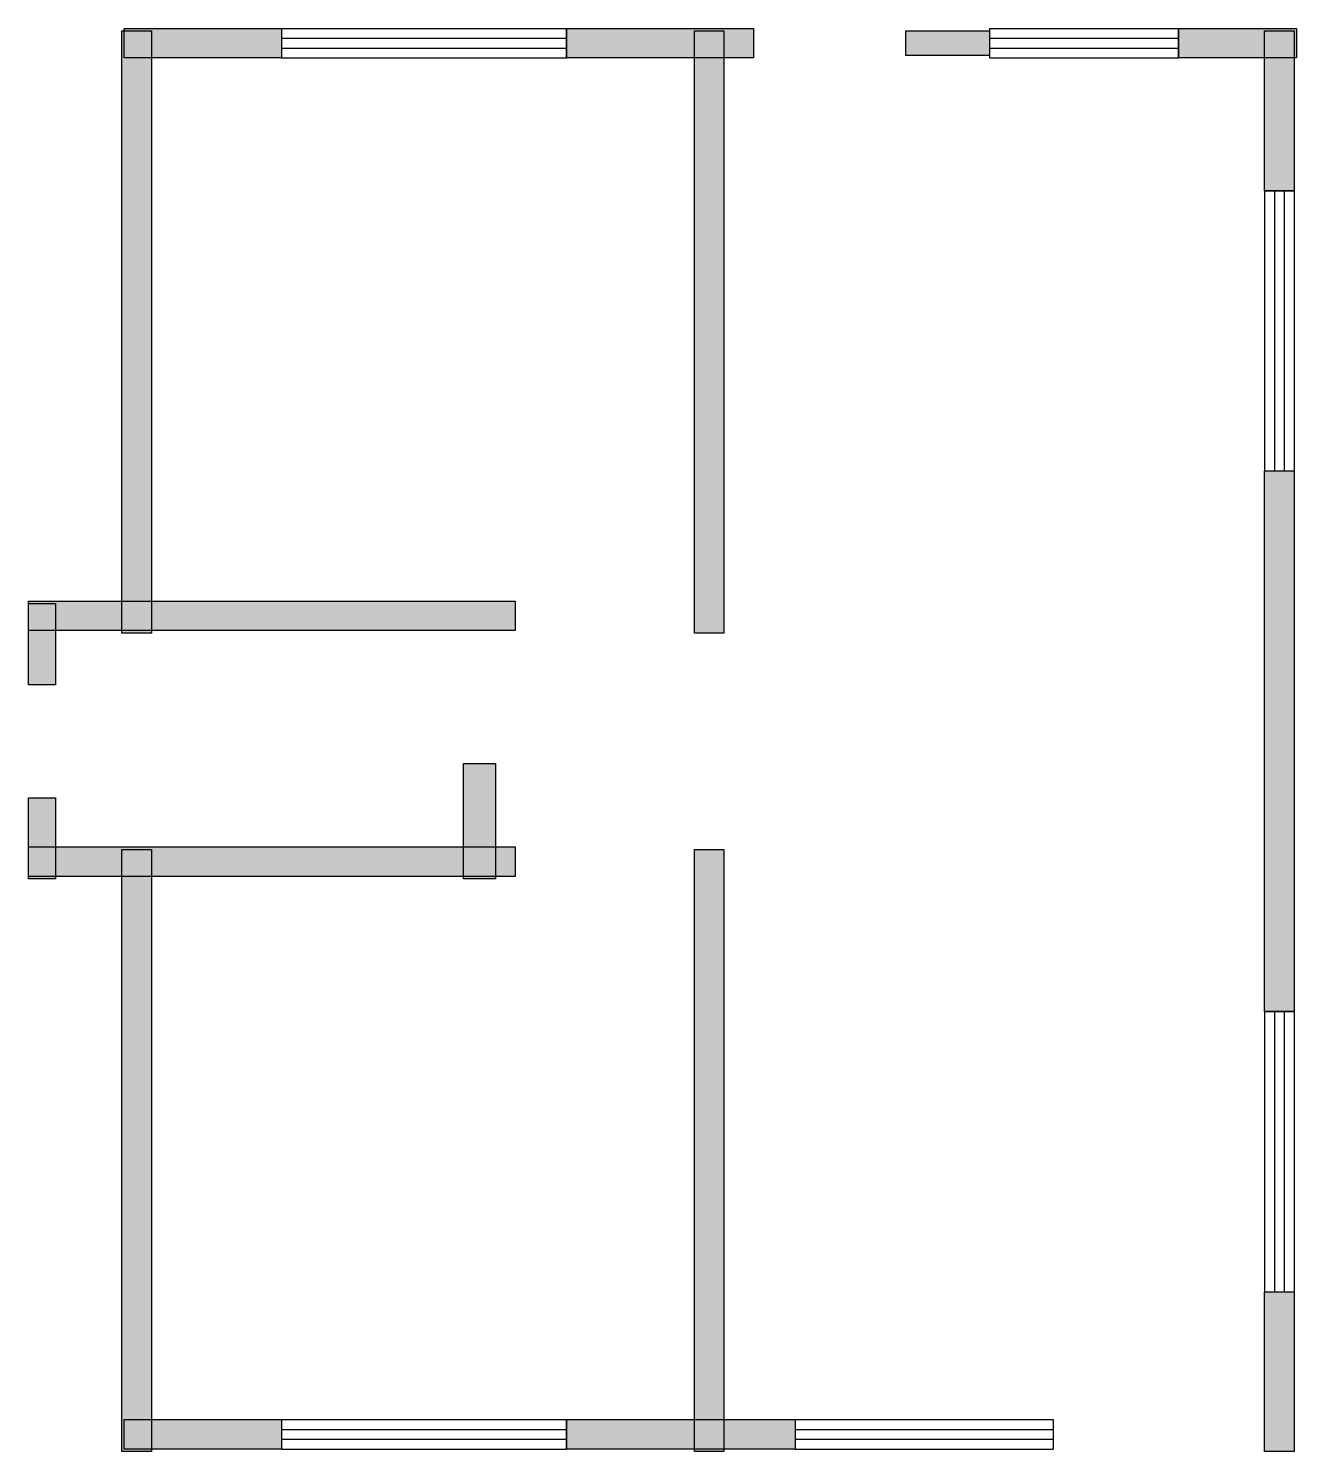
# Model space of a CAD drawing. Header units: centimetres. Extents: x 82 to 728, y 211 to 935.
import ezdxf

# ---------------------------------------------------------------- set-up
doc = ezdxf.new("R2010")
doc.units = ezdxf.units.CM
doc.layers.add('WALL', color=7, linetype='Continuous')
doc.layers.add('WINDOW', color=5, linetype='Continuous')

msp = doc.modelspace()

# ---------------------------------------------------------------- hatches: boundary and pattern name
at = {"layer": 'WALL'}
h = msp.add_hatch(color=256, dxfattribs=at)
h.dxf.hatch_style = 1
h.paths.add_polyline_path([(130, 933.75), (145, 933.75), (145, 627.5), (130, 627.5)])
h = msp.add_hatch(color=256, dxfattribs=at)
h.dxf.hatch_style = 1
h.paths.add_polyline_path([(131.25, 935), (211.25, 935), (211.25, 920), (131.25, 920)])
h = msp.add_hatch(color=256, dxfattribs=at)
h.dxf.hatch_style = 1
h.paths.add_polyline_path([(356.25, 935), (451.25, 935), (451.25, 920), (356.25, 920)])
h = msp.add_hatch(color=256, dxfattribs=at)
h.dxf.hatch_style = 1
h.paths.add_polyline_path([(421.25, 933.75), (436.25, 933.75), (436.25, 627.5), (421.25, 627.5)])
h = msp.add_hatch(color=256, dxfattribs=at)
h.dxf.hatch_style = 1
h.paths.add_polyline_path([(528.75, 933.75), (571.25, 933.75), (571.25, 921.25), (528.75, 921.25)])
h = msp.add_hatch(color=256, dxfattribs=at)
h.dxf.hatch_style = 1
h.paths.add_polyline_path([(667.5, 935), (727.5, 935), (727.5, 920), (667.5, 920)])
h = msp.add_hatch(color=256, dxfattribs=at)
h.dxf.hatch_style = 1
h.paths.add_polyline_path([(711.25, 933.75), (726.25, 933.75), (726.25, 852.5), (711.25, 852.5)])
h = msp.add_hatch(color=256, dxfattribs=at)
h.dxf.hatch_style = 1
h.paths.add_polyline_path([(711.25, 710), (726.25, 710), (726.25, 435), (711.25, 435)])
h = msp.add_hatch(color=256, dxfattribs=at)
h.dxf.hatch_style = 1
h.paths.add_polyline_path([(82.5, 643.75), (330, 643.75), (330, 628.75), (82.5, 628.75)])
h = msp.add_hatch(color=256, dxfattribs=at)
h.dxf.hatch_style = 1
h.paths.add_polyline_path([(82.5, 642.5), (96.25, 642.5), (96.25, 601.25), (82.5, 601.25)])
h = msp.add_hatch(color=256, dxfattribs=at)
h.dxf.hatch_style = 1
h.paths.add_polyline_path([(303.75, 561.25), (320, 561.25), (320, 502.5), (303.75, 502.5)])
h = msp.add_hatch(color=256, dxfattribs=at)
h.dxf.hatch_style = 1
h.paths.add_polyline_path([(82.5, 543.75), (96.25, 543.75), (96.25, 502.5), (82.5, 502.5)])
h = msp.add_hatch(color=256, dxfattribs=at)
h.dxf.hatch_style = 1
h.paths.add_polyline_path([(82.5, 518.75), (330, 518.75), (330, 503.75), (82.5, 503.75)])
h = msp.add_hatch(color=256, dxfattribs=at)
h.dxf.hatch_style = 1
h.paths.add_polyline_path([(130, 517.5), (145, 517.5), (145, 211.25), (130, 211.25)])
h = msp.add_hatch(color=256, dxfattribs=at)
h.dxf.hatch_style = 1
h.paths.add_polyline_path([(421.25, 517.5), (436.25, 517.5), (436.25, 211.25), (421.25, 211.25)])
h = msp.add_hatch(color=256, dxfattribs=at)
h.dxf.hatch_style = 1
h.paths.add_polyline_path([(711.25, 292.5), (726.25, 292.5), (726.25, 211.25), (711.25, 211.25)])
h = msp.add_hatch(color=256, dxfattribs=at)
h.dxf.hatch_style = 1
h.paths.add_polyline_path([(131.25, 227.5), (211.25, 227.5), (211.25, 212.5), (131.25, 212.5)])
h = msp.add_hatch(color=256, dxfattribs=at)
h.dxf.hatch_style = 1
h.paths.add_polyline_path([(356.25, 227.5), (472.5, 227.5), (472.5, 212.5), (356.25, 212.5)])

# ---------------------------------------------------------------- linework, layer by layer
for points in [[(130, 933.75), (145, 933.75), (145, 627.5), (130, 627.5)], [(131.25, 935), (211.25, 935), (211.25, 920), (131.25, 920)], [(356.25, 935), (451.25, 935), (451.25, 920), (356.25, 920)], [(421.25, 933.75), (436.25, 933.75), (436.25, 627.5), (421.25, 627.5)], [(528.75, 933.75), (571.25, 933.75), (571.25, 921.25), (528.75, 921.25)], [(667.5, 935), (727.5, 935), (727.5, 920), (667.5, 920)], [(711.25, 933.75), (726.25, 933.75), (726.25, 852.5), (711.25, 852.5)], [(711.25, 710), (726.25, 710), (726.25, 435), (711.25, 435)], [(82.5, 643.75), (330, 643.75), (330, 628.75), (82.5, 628.75)], [(82.5, 642.5), (96.25, 642.5), (96.25, 601.25), (82.5, 601.25)], [(303.75, 561.25), (320, 561.25), (320, 502.5), (303.75, 502.5)], [(82.5, 543.75), (96.25, 543.75), (96.25, 502.5), (82.5, 502.5)], [(82.5, 518.75), (330, 518.75), (330, 503.75), (82.5, 503.75)], [(130, 517.5), (145, 517.5), (145, 211.25), (130, 211.25)], [(421.25, 517.5), (436.25, 517.5), (436.25, 211.25), (421.25, 211.25)], [(711.25, 292.5), (726.25, 292.5), (726.25, 211.25), (711.25, 211.25)], [(131.25, 227.5), (211.25, 227.5), (211.25, 212.5), (131.25, 212.5)], [(356.25, 227.5), (472.5, 227.5), (472.5, 212.5), (356.25, 212.5)]]:
    msp.add_lwpolyline(points, close=True, dxfattribs=at)
at = {"layer": 'WINDOW'}
for p, q in [((211.25, 935), (356.25, 935)), ((211.25, 935), (211.25, 920)), ((356.25, 935), (356.25, 920)), ((571.25, 935), (667.5, 935)), ((571.25, 935), (571.25, 920)), ((667.5, 935), (667.5, 920)), ((211.25, 930), (356.25, 930)), ((571.25, 930), (667.5, 930)), ((211.25, 925), (356.25, 925)), ((211.25, 920), (356.25, 920)), ((571.25, 925), (667.5, 925)), ((571.25, 920), (667.5, 920)), ((711.25, 852.5), (711.25, 710)), ((711.25, 852.5), (726.25, 852.5)), ((716.25, 852.5), (716.25, 710)), ((721.25, 852.5), (721.25, 710)), ((726.25, 852.5), (726.25, 710)), ((711.25, 710), (726.25, 710)), ((711.25, 435), (711.25, 292.5)), ((711.25, 435), (726.25, 435)), ((716.25, 435), (716.25, 292.5)), ((721.25, 435), (721.25, 292.5)), ((726.25, 435), (726.25, 292.5)), ((711.25, 292.5), (726.25, 292.5)), ((211.25, 227.5), (356.25, 227.5)), ((211.25, 227.5), (211.25, 212.5)), ((356.25, 227.5), (356.25, 212.5)), ((472.5, 227.5), (603.75, 227.5)), ((472.5, 227.5), (472.5, 212.5)), ((603.75, 227.5), (603.75, 212.5)), ((211.25, 222.5), (356.25, 222.5)), ((211.25, 217.5), (356.25, 217.5)), ((472.5, 222.5), (603.75, 222.5)), ((472.5, 217.5), (603.75, 217.5)), ((211.25, 212.5), (356.25, 212.5)), ((472.5, 212.5), (603.75, 212.5))]:
    msp.add_line(p, q, dxfattribs=at)

doc.saveas('drawing.dxf')
